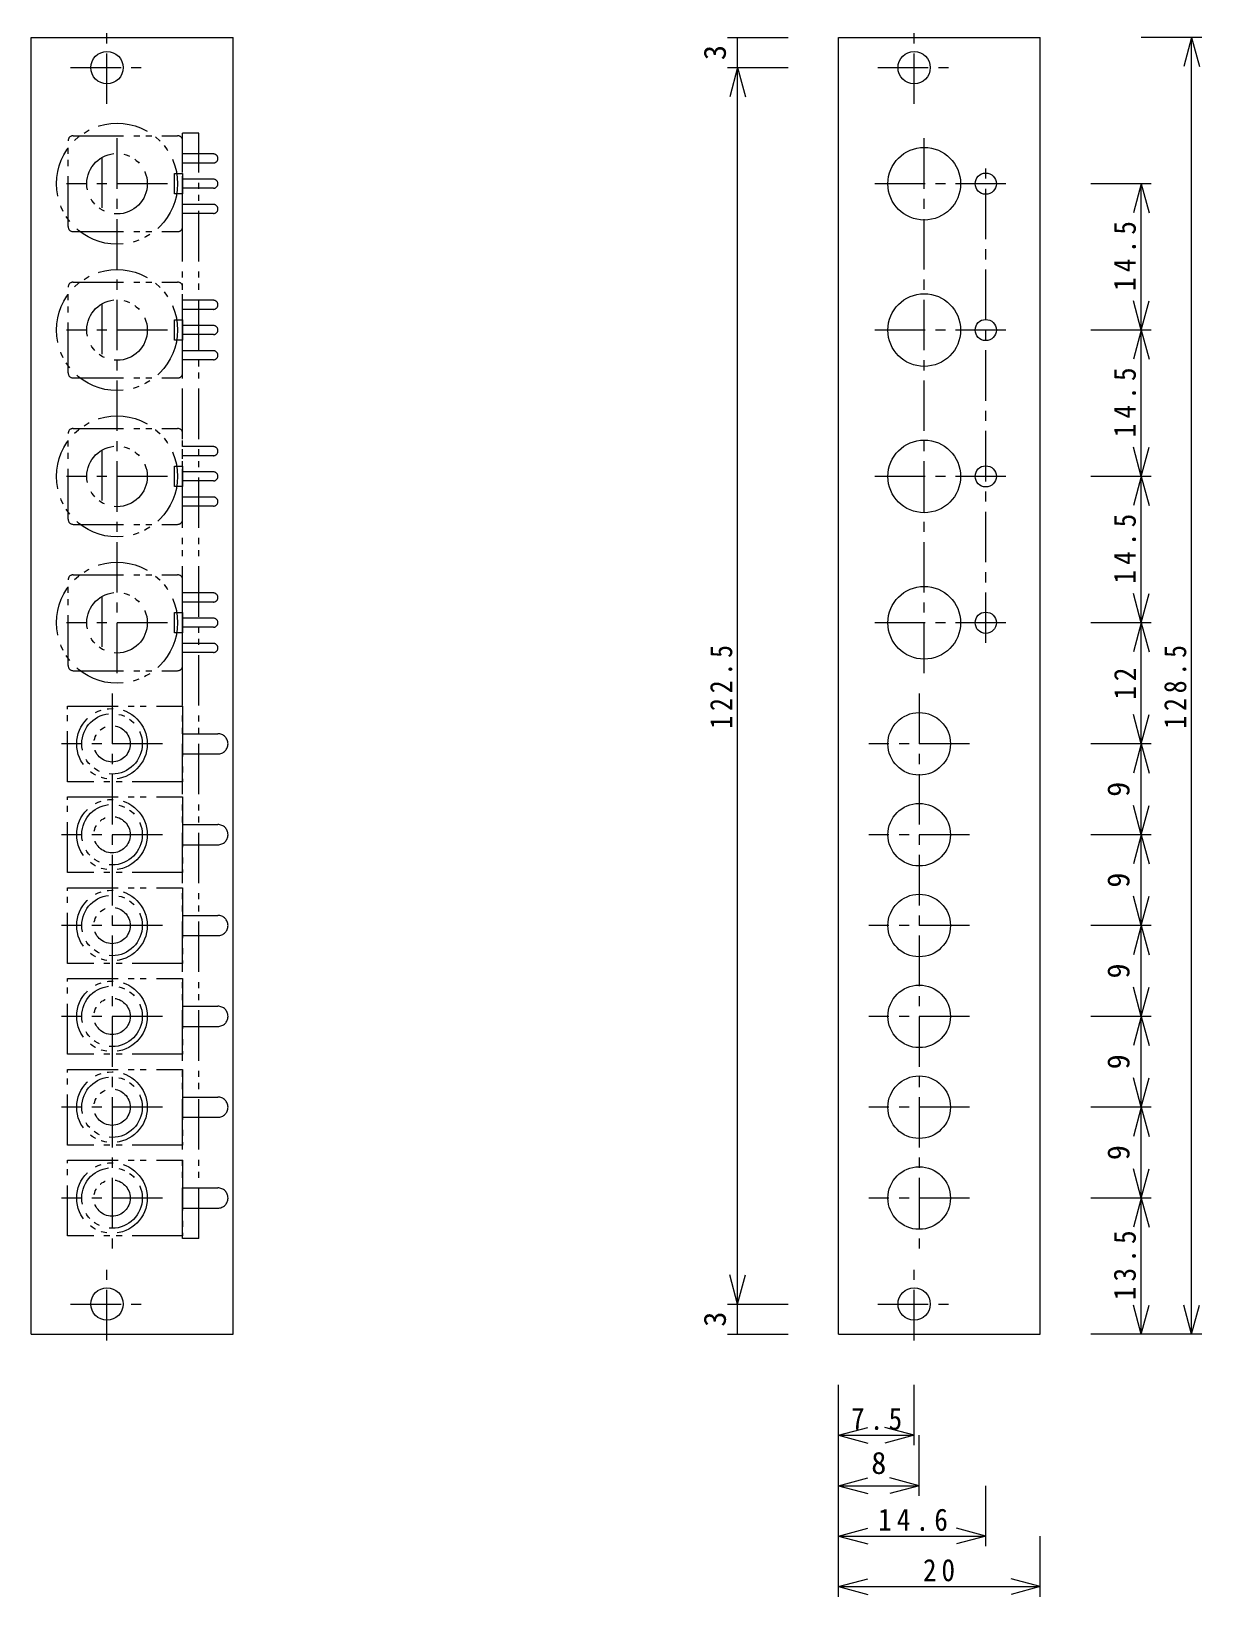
# Model space of a CAD drawing. Units: millimetres on the paper. Extents: x -60 to 56, y -89 to 67.
import ezdxf
from ezdxf.enums import TextEntityAlignment as Align

# ---------------------------------------------------------------- set-up
doc = ezdxf.new("R2010")
doc.units = ezdxf.units.MM
doc.linetypes.add('CHAIN1', pattern=[8, 5, -1, 1, -1])
doc.linetypes.add('DOUBLE_CHAIN1', pattern=[8.8, 5, -1, 0.6, -0.6, 0.6, -1])
for name, color, linetype, lineweight in [('0-0', 7, 'Continuous', 18), ('0-1', 5, 'CHAIN1', 9), ('0-2', 134, 'DOUBLE_CHAIN1', 9), ('0-3', 6, 'DOUBLE_CHAIN1', 9), ('0-4', 4, 'Continuous', 9)]:
    doc.layers.add(name, color=color, linetype=linetype, lineweight=lineweight)
doc.styles.add('ＭＳ ゴシック', font='')
doc.styles.get('ＭＳ ゴシック').set_extended_font_data('MS Gothic')

msp = doc.modelspace()

# ---------------------------------------------------------------- linework, layer by layer
at = {"layer": '0-0'}
for p, q in [((-59.639, -62.586), (-59.639, 65.914)), ((-59.639, 65.914), (-39.639, 65.914)), ((-39.639, -62.586), (-39.639, 65.914)), ((20.361, -62.586), (20.361, 65.914)), ((20.361, 65.914), (40.361, 65.914)), ((40.361, -62.586), (40.361, 65.914)), ((-59.639, -62.586), (-39.639, -62.586)), ((20.361, -62.586), (40.361, -62.586))]:
    msp.add_line(p, q, dxfattribs=at)
for centre, radius in [((-52.139, 62.914), 1.6), ((27.861, 62.914), 1.6), ((28.861, 51.414), 3.6), ((34.961, 51.414), 1.05), ((28.861, 36.914), 3.6), ((34.961, 36.914), 1.05), ((28.861, 22.414), 3.6), ((34.961, 22.414), 1.05), ((28.861, 7.914), 3.6), ((34.961, 7.914), 1.05), ((28.361, -4.086), 3.1), ((28.361, -13.086), 3.1), ((28.361, -22.086), 3.1), ((28.361, -31.086), 3.1), ((28.361, -40.086), 3.1), ((28.361, -49.086), 3.1), ((-52.139, -59.586), 1.6), ((27.861, -59.586), 1.6)]:
    msp.add_circle(centre, radius, dxfattribs=at)
at = {"layer": '0-1'}
for p, q in [((-52.139, 59.314), (-52.139, 66.514)), ((27.861, 59.314), (27.861, 66.514)), ((-55.739, 62.914), (-48.539, 62.914)), ((24.261, 62.914), (31.461, 62.914)), ((-51.139, 2.914), (-51.139, 56.414)), ((28.861, 2.914), (28.861, 56.414)), ((34.961, 5.914), (34.961, 53.414)), ((-46.139, 51.414), (-56.139, 51.414)), ((36.961, 51.414), (23.861, 51.414)), ((-46.139, 36.914), (-56.139, 36.914)), ((36.961, 36.914), (23.861, 36.914)), ((-46.139, 22.414), (-56.139, 22.414)), ((36.961, 22.414), (23.861, 22.414)), ((-46.139, 7.914), (-56.139, 7.914)), ((36.961, 7.914), (23.861, 7.914)), ((-51.639, 0.914), (-51.639, -54.086)), ((28.361, 0.914), (28.361, -54.086)), ((-46.639, -4.086), (-56.639, -4.086)), ((33.361, -4.086), (23.361, -4.086)), ((-46.639, -13.086), (-56.639, -13.086)), ((33.361, -13.086), (23.361, -13.086)), ((-46.639, -22.086), (-56.639, -22.086)), ((33.361, -22.086), (23.361, -22.086)), ((-46.639, -31.086), (-56.639, -31.086)), ((33.361, -31.086), (23.361, -31.086)), ((-46.639, -40.086), (-56.639, -40.086)), ((33.361, -40.086), (23.361, -40.086)), ((-46.639, -49.086), (-56.639, -49.086)), ((33.361, -49.086), (23.361, -49.086)), ((-52.139, -63.186), (-52.139, -55.986)), ((27.861, -63.186), (27.861, -55.986)), ((-55.739, -59.586), (-48.539, -59.586)), ((24.261, -59.586), (31.461, -59.586))]:
    msp.add_line(p, q, dxfattribs=at)
at = {"layer": '0-2'}
for p, q in [((-55.489, 56.164), (-45.139, 56.164)), ((-43.039, 56.414), (-44.639, 56.414)), ((-44.639, -53.086), (-44.639, 56.414)), ((-43.039, 56.414), (-43.186, 56.414)), ((-43.039, -53.086), (-43.039, 56.414)), ((-55.989, 47.164), (-55.989, 55.664)), ((-44.639, 47.164), (-44.639, 55.664)), ((-41.589, 54.364), (-44.639, 54.364)), ((-52.639, 54.012), (-52.639, 48.816)), ((-41.589, 53.464), (-44.639, 53.464)), ((-41.589, 51.864), (-44.639, 51.864)), ((-41.589, 50.964), (-44.639, 50.964)), ((-41.589, 49.364), (-44.639, 49.364)), ((-41.589, 48.464), (-44.639, 48.464)), ((-55.489, 46.664), (-45.139, 46.664)), ((-55.989, 32.664), (-55.989, 41.164)), ((-55.489, 41.664), (-45.139, 41.664)), ((-44.639, 32.664), (-44.639, 41.164)), ((-52.639, 39.512), (-52.639, 34.316)), ((-41.589, 39.864), (-44.639, 39.864)), ((-41.589, 38.964), (-44.639, 38.964)), ((-41.589, 37.364), (-44.639, 37.364)), ((-41.589, 36.464), (-44.639, 36.464)), ((-41.589, 34.864), (-44.639, 34.864)), ((-41.589, 33.964), (-44.639, 33.964)), ((-55.489, 32.164), (-45.139, 32.164)), ((-55.989, 18.164), (-55.989, 26.664)), ((-55.489, 27.164), (-45.139, 27.164)), ((-44.639, 18.164), (-44.639, 26.664)), ((-52.639, 25.012), (-52.639, 19.816)), ((-41.589, 25.364), (-44.639, 25.364)), ((-41.589, 24.464), (-44.639, 24.464)), ((-41.589, 22.864), (-44.639, 22.864)), ((-41.589, 21.964), (-44.639, 21.964)), ((-41.589, 20.364), (-44.639, 20.364)), ((-41.589, 19.464), (-44.639, 19.464)), ((-55.489, 17.664), (-45.139, 17.664)), ((-55.489, 12.664), (-45.139, 12.664)), ((-55.989, 3.664), (-55.989, 12.164)), ((-44.639, 3.664), (-44.639, 12.164)), ((-41.589, 10.864), (-44.639, 10.864)), ((-52.639, 10.512), (-52.639, 5.316)), ((-41.589, 9.964), (-44.639, 9.964)), ((-41.589, 8.364), (-44.639, 8.364)), ((-41.589, 7.464), (-44.639, 7.464)), ((-41.589, 5.864), (-44.639, 5.864)), ((-41.589, 4.964), (-44.639, 4.964)), ((-55.489, 3.164), (-45.139, 3.164)), ((-44.639, -3.086), (-41.139, -3.086)), ((-44.639, -5.086), (-41.139, -5.086)), ((-44.639, -12.086), (-41.139, -12.086)), ((-44.639, -14.086), (-41.139, -14.086)), ((-44.639, -21.086), (-41.139, -21.086)), ((-44.639, -23.086), (-41.139, -23.086)), ((-44.639, -30.086), (-41.139, -30.086)), ((-44.639, -32.086), (-41.139, -32.086)), ((-44.639, -39.086), (-41.139, -39.086)), ((-44.639, -41.086), (-41.139, -41.086)), ((-44.639, -48.086), (-41.139, -48.086)), ((-44.639, -50.086), (-41.139, -50.086)), ((-43.039, -53.086), (-44.639, -53.086))]:
    msp.add_line(p, q, dxfattribs=at)
for points in [[(-44.639, 50.414), (-45.439, 50.414), (-45.439, 52.414), (-44.639, 52.414)], [(-44.639, 35.914), (-45.439, 35.914), (-45.439, 37.914), (-44.639, 37.914)], [(-44.639, 21.414), (-45.439, 21.414), (-45.439, 23.414), (-44.639, 23.414)], [(-44.639, 6.914), (-45.439, 6.914), (-45.439, 8.914), (-44.639, 8.914)], [(-44.639, -7.836), (-56.039, -7.836), (-56.039, -0.336), (-44.639, -0.336)], [(-44.639, -16.836), (-56.039, -16.836), (-56.039, -9.336), (-44.639, -9.336)], [(-44.639, -25.836), (-56.039, -25.836), (-56.039, -18.336), (-44.639, -18.336)], [(-44.639, -34.836), (-56.039, -34.836), (-56.039, -27.336), (-44.639, -27.336)], [(-44.639, -43.836), (-56.039, -43.836), (-56.039, -36.336), (-44.639, -36.336)], [(-44.639, -52.836), (-56.039, -52.836), (-56.039, -45.336), (-44.639, -45.336)]]:
    msp.add_lwpolyline(points, close=True, dxfattribs=at)
for centre, radius in [((-51.139, 51.414), 3), ((-51.139, 36.914), 3), ((-51.139, 22.414), 3), ((-51.139, 7.914), 3), ((-51.639, -4.086), 3.5), ((-51.639, -4.086), 3), ((-51.639, -4.086), 1.8), ((-51.639, -13.086), 3.5), ((-51.639, -13.086), 3), ((-51.639, -13.086), 1.8), ((-51.639, -22.086), 3.5), ((-51.639, -22.086), 3), ((-51.639, -22.086), 1.8), ((-51.639, -31.086), 3.5), ((-51.639, -31.086), 3), ((-51.639, -31.086), 1.8), ((-51.639, -40.086), 3.5), ((-51.639, -40.086), 3), ((-51.639, -40.086), 1.8), ((-51.639, -49.086), 3.5), ((-51.639, -49.086), 3), ((-51.639, -49.086), 1.8)]:
    msp.add_circle(centre, radius, dxfattribs=at)
for centre, radius, start, end in [((-55.489, 55.664), 0.5, 90, 180), ((-45.139, 55.664), 0.5, 0, 90), ((-41.589, 53.914), 0.45, 270, 90), ((-41.589, 51.414), 0.45, 270, 90), ((-41.589, 48.914), 0.45, 270, 90), ((-55.489, 47.164), 0.5, 180, 270), ((-45.139, 47.164), 0.5, 270, 0), ((-55.489, 41.164), 0.5, 90, 180), ((-45.139, 41.164), 0.5, 0, 90), ((-41.589, 39.414), 0.45, 270, 90), ((-41.589, 36.914), 0.45, 270, 90), ((-41.589, 34.414), 0.45, 270, 90), ((-55.489, 32.664), 0.5, 180, 270), ((-45.139, 32.664), 0.5, 270, 0), ((-55.489, 26.664), 0.5, 90, 180), ((-45.139, 26.664), 0.5, 0, 90), ((-41.589, 24.914), 0.45, 270, 90), ((-41.589, 22.414), 0.45, 270, 90), ((-41.589, 19.914), 0.45, 270, 90), ((-55.489, 18.164), 0.5, 180, 270), ((-45.139, 18.164), 0.5, 270, 0), ((-55.489, 12.164), 0.5, 90, 180), ((-45.139, 12.164), 0.5, 0, 90), ((-41.589, 10.414), 0.45, 270, 90), ((-41.589, 7.914), 0.45, 270, 90), ((-41.589, 5.414), 0.45, 270, 90), ((-55.489, 3.664), 0.5, 180, 270), ((-45.139, 3.664), 0.5, 270, 0), ((-41.139, -4.086), 1, 270, 90), ((-41.139, -13.086), 1, 270, 90), ((-41.139, -22.086), 1, 270, 90), ((-41.139, -31.086), 1, 270, 90), ((-41.139, -40.086), 1, 270, 90), ((-41.139, -49.086), 1, 270, 90)]:
    msp.add_arc(centre, radius, start, end, dxfattribs=at)
at = {"layer": '0-3'}
for centre in [(-51.139, 51.414), (-51.139, 36.914), (-51.139, 22.414), (-51.139, 7.914)]:
    msp.add_circle(centre, 6, dxfattribs=at)
at = {"layer": '0-4'}
for p, q in [((9.361, 65.914), (15.361, 65.914)), ((10.361, 62.914), (10.361, 65.914)), ((56.361, 65.914), (50.361, 65.914)), ((55.361, 65.914), (54.585, 63.017)), ((55.361, -62.586), (55.361, 65.914)), ((55.361, 65.914), (56.138, 63.017)), ((9.361, 62.914), (15.361, 62.914)), ((10.361, 62.914), (9.585, 60.017)), ((10.361, -59.586), (10.361, 62.914)), ((10.361, 62.914), (11.138, 60.017)), ((51.361, 51.414), (45.361, 51.414)), ((50.361, 51.414), (49.585, 48.517)), ((50.361, 36.914), (50.361, 51.414)), ((50.361, 51.414), (51.138, 48.517)), ((50.361, 36.914), (49.585, 39.812)), ((50.361, 36.914), (51.138, 39.812)), ((51.361, 36.914), (45.361, 36.914)), ((50.361, 36.914), (49.585, 34.017)), ((50.361, 22.414), (50.361, 36.914)), ((50.361, 36.914), (51.138, 34.017)), ((50.361, 22.414), (49.585, 25.312)), ((50.361, 22.414), (51.138, 25.312)), ((51.361, 22.414), (45.361, 22.414)), ((50.361, 22.414), (49.585, 19.517)), ((50.361, 7.914), (50.361, 22.414)), ((50.361, 22.414), (51.138, 19.517)), ((50.361, 7.914), (49.585, 10.812)), ((50.361, 7.914), (51.138, 10.812)), ((51.361, 7.914), (45.361, 7.914)), ((50.361, 7.914), (49.585, 5.017)), ((50.361, -4.086), (50.361, 7.914)), ((50.361, 7.914), (51.138, 5.017)), ((50.361, -4.086), (49.585, -1.188)), ((50.361, -4.086), (51.138, -1.188)), ((51.361, -4.086), (45.361, -4.086)), ((50.361, -4.086), (49.585, -6.983)), ((50.361, -13.086), (50.361, -4.086)), ((50.361, -4.086), (51.138, -6.983)), ((50.361, -13.086), (49.585, -10.188)), ((50.361, -13.086), (51.138, -10.188)), ((51.361, -13.086), (45.361, -13.086)), ((50.361, -13.086), (49.585, -15.983)), ((50.361, -22.086), (50.361, -13.086)), ((50.361, -13.086), (51.138, -15.983)), ((50.361, -22.086), (49.585, -19.188)), ((50.361, -22.086), (51.138, -19.188)), ((51.361, -22.086), (45.361, -22.086)), ((50.361, -22.086), (49.585, -24.983)), ((50.361, -31.086), (50.361, -22.086)), ((50.361, -22.086), (51.138, -24.983)), ((50.361, -31.086), (49.585, -28.188)), ((50.361, -31.086), (51.138, -28.188)), ((51.361, -31.086), (45.361, -31.086)), ((50.361, -31.086), (49.585, -33.983)), ((50.361, -40.086), (50.361, -31.086)), ((50.361, -31.086), (51.138, -33.983)), ((50.361, -40.086), (49.585, -37.188)), ((50.361, -40.086), (51.138, -37.188)), ((51.361, -40.086), (45.361, -40.086)), ((50.361, -40.086), (49.585, -42.983)), ((50.361, -49.086), (50.361, -40.086)), ((50.361, -40.086), (51.138, -42.983)), ((50.361, -49.086), (49.585, -46.188)), ((50.361, -49.086), (51.138, -46.188)), ((51.361, -49.086), (45.361, -49.086)), ((50.361, -49.086), (49.585, -51.983)), ((50.361, -62.586), (50.361, -49.086)), ((50.361, -49.086), (51.138, -51.983)), ((10.361, -59.586), (9.585, -56.688)), ((10.361, -59.586), (11.138, -56.688)), ((9.361, -59.586), (15.361, -59.586)), ((10.361, -62.586), (10.361, -59.586)), ((50.361, -62.586), (49.585, -59.688)), ((50.361, -62.586), (51.138, -59.688)), ((55.361, -62.586), (54.585, -59.688)), ((55.361, -62.586), (56.138, -59.688)), ((9.361, -62.586), (15.361, -62.586)), ((51.361, -62.586), (45.361, -62.586)), ((56.361, -62.586), (50.361, -62.586)), ((20.361, -73.586), (20.361, -67.586)), ((27.861, -73.586), (27.861, -67.586)), ((20.361, -72.586), (23.259, -71.809)), ((20.361, -72.586), (27.861, -72.586)), ((20.361, -72.586), (23.259, -73.362)), ((20.361, -78.586), (20.361, -72.586)), ((27.861, -72.586), (24.964, -71.809)), ((27.861, -72.586), (24.964, -73.362)), ((28.361, -78.586), (28.361, -72.586)), ((20.361, -77.586), (23.259, -76.809)), ((28.361, -77.586), (25.464, -76.809)), ((20.361, -77.586), (28.361, -77.586)), ((20.361, -77.586), (23.259, -78.362)), ((20.361, -83.586), (20.361, -77.586)), ((28.361, -77.586), (25.464, -78.362)), ((34.961, -83.586), (34.961, -77.586)), ((20.361, -82.586), (23.259, -81.809)), ((34.961, -82.586), (32.064, -81.809)), ((20.361, -82.586), (34.961, -82.586)), ((20.361, -82.586), (23.259, -83.362)), ((20.361, -88.586), (20.361, -82.586)), ((34.961, -82.586), (32.064, -83.362)), ((40.361, -88.586), (40.361, -82.586)), ((20.361, -87.586), (23.259, -86.809)), ((40.361, -87.586), (37.464, -86.809)), ((20.361, -87.586), (40.361, -87.586)), ((20.361, -87.586), (23.259, -88.362)), ((40.361, -87.586), (37.464, -88.362))]:
    msp.add_line(p, q, dxfattribs=at)

# ---------------------------------------------------------------- texts
at = {"layer": '0-4', "color": 7, "style": 'ＭＳ ゴシック'}
for s, p in [('3', (9.861, 63.664)), ('9', (49.861, -9.336)), ('9', (49.861, -18.336)), ('9', (49.861, -27.336)), ('9', (49.861, -36.336)), ('9', (49.861, -45.336)), ('3', (9.861, -61.836))]:
    msp.add_text(s, height=2.199, rotation=90, dxfattribs=at).set_placement(p, align=Align.BOTTOM_LEFT)
msp.add_text('8', height=2.199, dxfattribs=at).set_placement((23.611, -77.086), align=Align.BOTTOM_LEFT)
at = {"layer": '0-4', "color": 7, "char_height": 2.199, "attachment_point": 7, "rotation": 90, "style": 'ＭＳ ゴシック'}
for s, insert in [('\\T1.38;\\W0.9;14.5', (49.861, 40.789)), ('\\T1.38;\\W0.9;14.5', (49.861, 26.289)), ('\\T1.38;\\W0.9;14.5', (49.861, 11.789)), ('\\T1.38;\\W0.85;122.5', (9.861, -2.586)), ('\\T1.38;\\W0.85;128.5', (54.861, -2.586)), ('\\T1.36;\\W0.9;12', (49.861, 0.289)), ('\\T1.38;\\W0.9;13.5', (49.861, -59.211))]:
    msp.add_mtext(s, dxfattribs=dict(at, insert=insert))
at = {"layer": '0-4', "color": 7, "char_height": 2.199, "attachment_point": 7, "style": 'ＭＳ ゴシック'}
for s, insert in [('\\T1.38;\\W0.9;7.5', (21.611, -72.086)), ('\\T1.38;\\W0.9;14.6', (24.286, -82.086)), ('\\T1.36;\\W0.9;20', (28.736, -87.086))]:
    msp.add_mtext(s, dxfattribs=dict(at, insert=insert))

doc.saveas('drawing.dxf')
